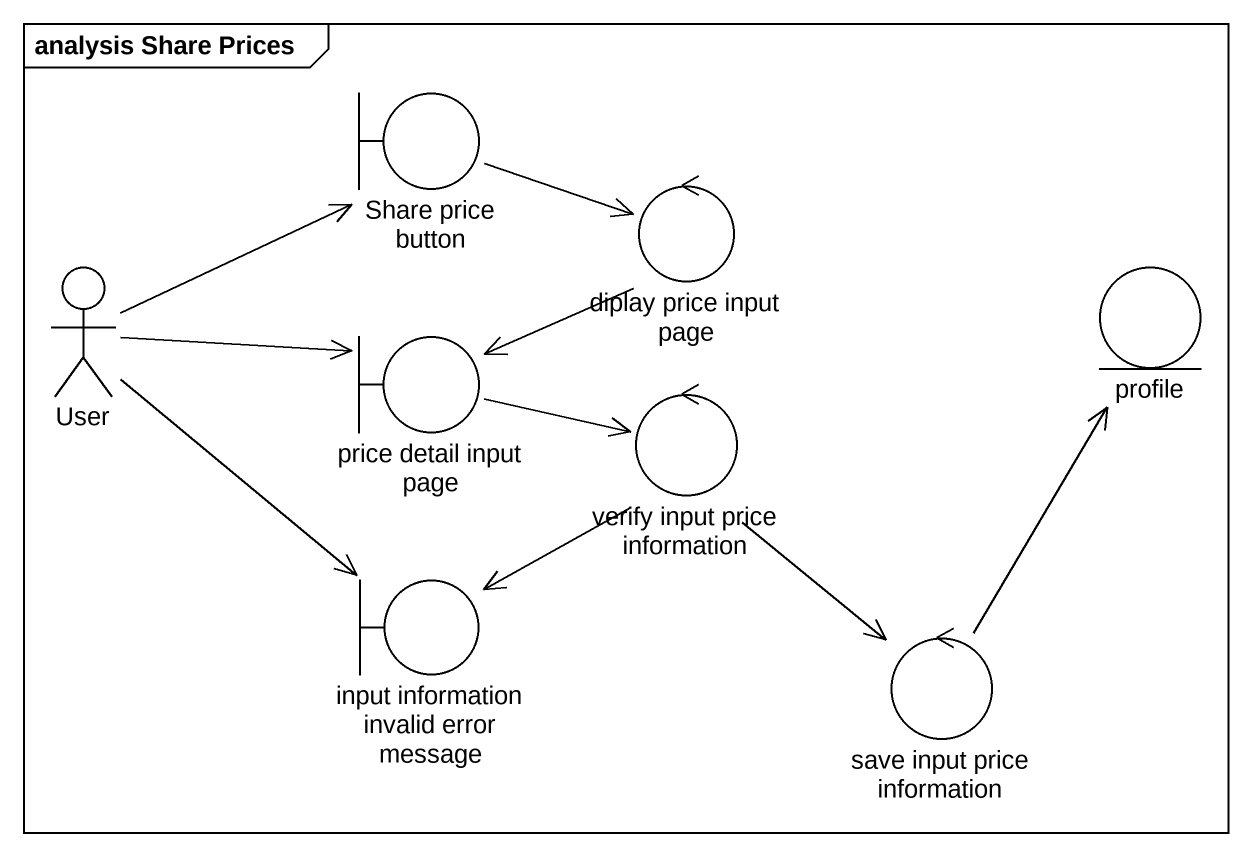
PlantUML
@startuml
mainframe analysis Share Prices
boundary "Share price button" as Share_price_button
control "diplay price input page" as diplay_price_input_page
actor User
entity profile
boundary "price detail input page" as price_detail_input_page
control "verify input price information" as verify_input_price
boundary "input information invalid error message" as input_information_invalid
control "save input price information" as save_input_price_information
Share_price_button -right-> diplay_price_input_page
diplay_price_input_page -left-> price_detail_input_page
User -right-> Share_price_button
User -right-> price_detail_input_page
User --> input_information_invalid
price_detail_input_page -right-> verify_input_price
verify_input_price --> input_information_invalid
verify_input_price --> save_input_price_information
save_input_price_information -up-> profile
@enduml
